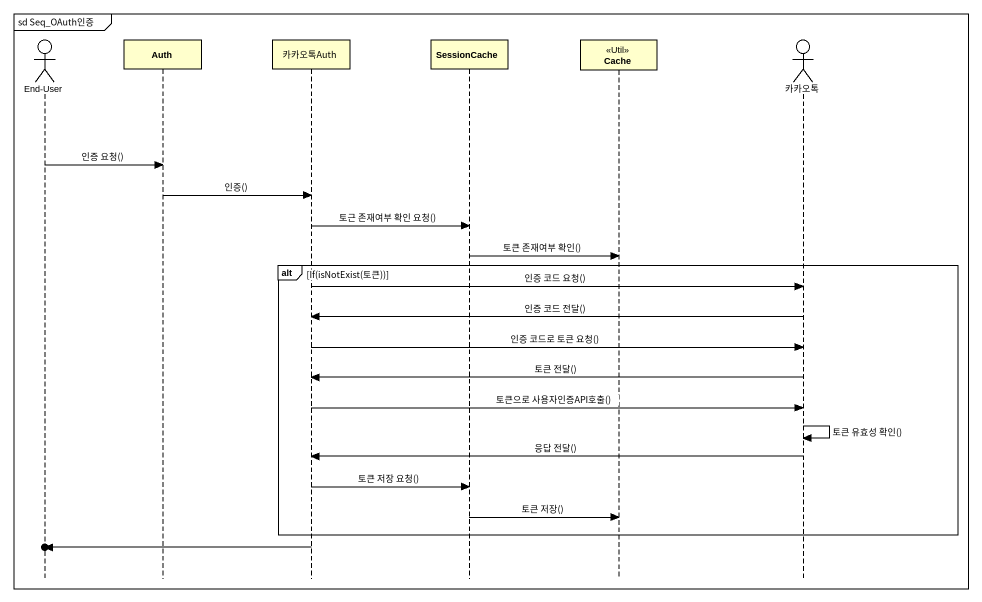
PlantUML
@startuml
mainframe sd Seq_OAuth인증
hide footbox
actor "End-User" as End_User
participant Auth
participant 카카오톡Auth
participant SessionCache
participant Cache <<Util>>
actor 카카오톡

End_User -> Auth : 인증 요청()
Auth -> 카카오톡Auth : 인증()
카카오톡Auth -> SessionCache : 토근 존재여부 확인 요청()
SessionCache -> Cache : 토큰 존재여부 확인()
alt If(isNotExist(토큰))
  카카오톡Auth -> 카카오톡 : 인증 코드 요청()
  카카오톡 -> 카카오톡Auth : 인증 코드 전달()
  카카오톡Auth -> 카카오톡 : 인증 코드로 토큰 요청()
  카카오톡 -> 카카오톡Auth : 토큰 전달()
  카카오톡Auth -> 카카오톡 : 토큰으로 사용자인증API호출()
  카카오톡 -> 카카오톡 : 토큰 유효성 확인()
  카카오톡 -> 카카오톡Auth : 응답 전달()
  카카오톡Auth -> SessionCache : 토큰 저장 요청()
  SessionCache -> Cache : 토큰 저장()
end
[o<- 카카오톡Auth
@enduml
